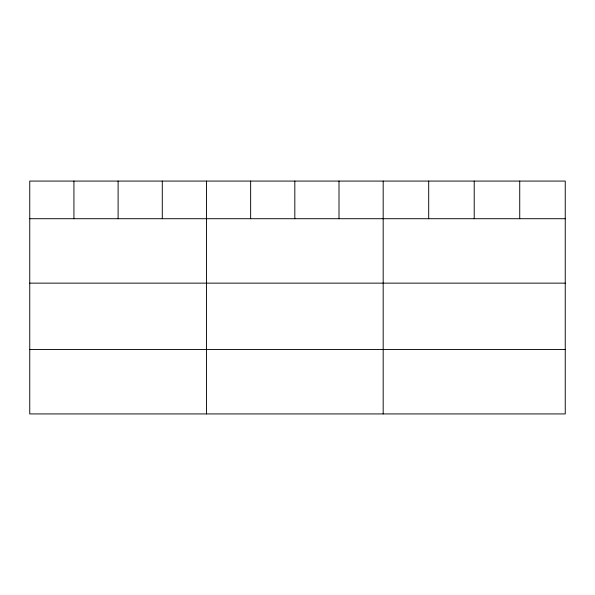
<?xml version="1.0" encoding="UTF-8"?>
<svg xmlns="http://www.w3.org/2000/svg" width="595" height="595" viewBox="0 0 595 595"><rect width="100%" height="100%" fill="white"/><g stroke="black" fill="none" stroke-linecap="round" stroke-linejoin="round"><path stroke-width="0.89" d="M565.25 218.715L565.25 413.927L29.75 413.927L29.75 181.073L565.25 181.073L565.25 218.715L29.75 218.715M29.75 283.138L565.25 283.138M29.75 349.51L565.25 349.51M519.732 181.073L519.732 218.715M474.215 181.073L474.215 218.715M428.697 181.073L428.697 218.715M383.18 181.073L383.18 413.927M339.001 181.073L339.001 218.715M294.822 181.073L294.822 218.715M250.644 181.073L250.644 218.715M206.465 181.073L206.465 413.927M162.286 181.073L162.286 218.715M118.108 181.073L118.108 218.715M73.929 181.073L73.929 218.715"/></g></svg>
